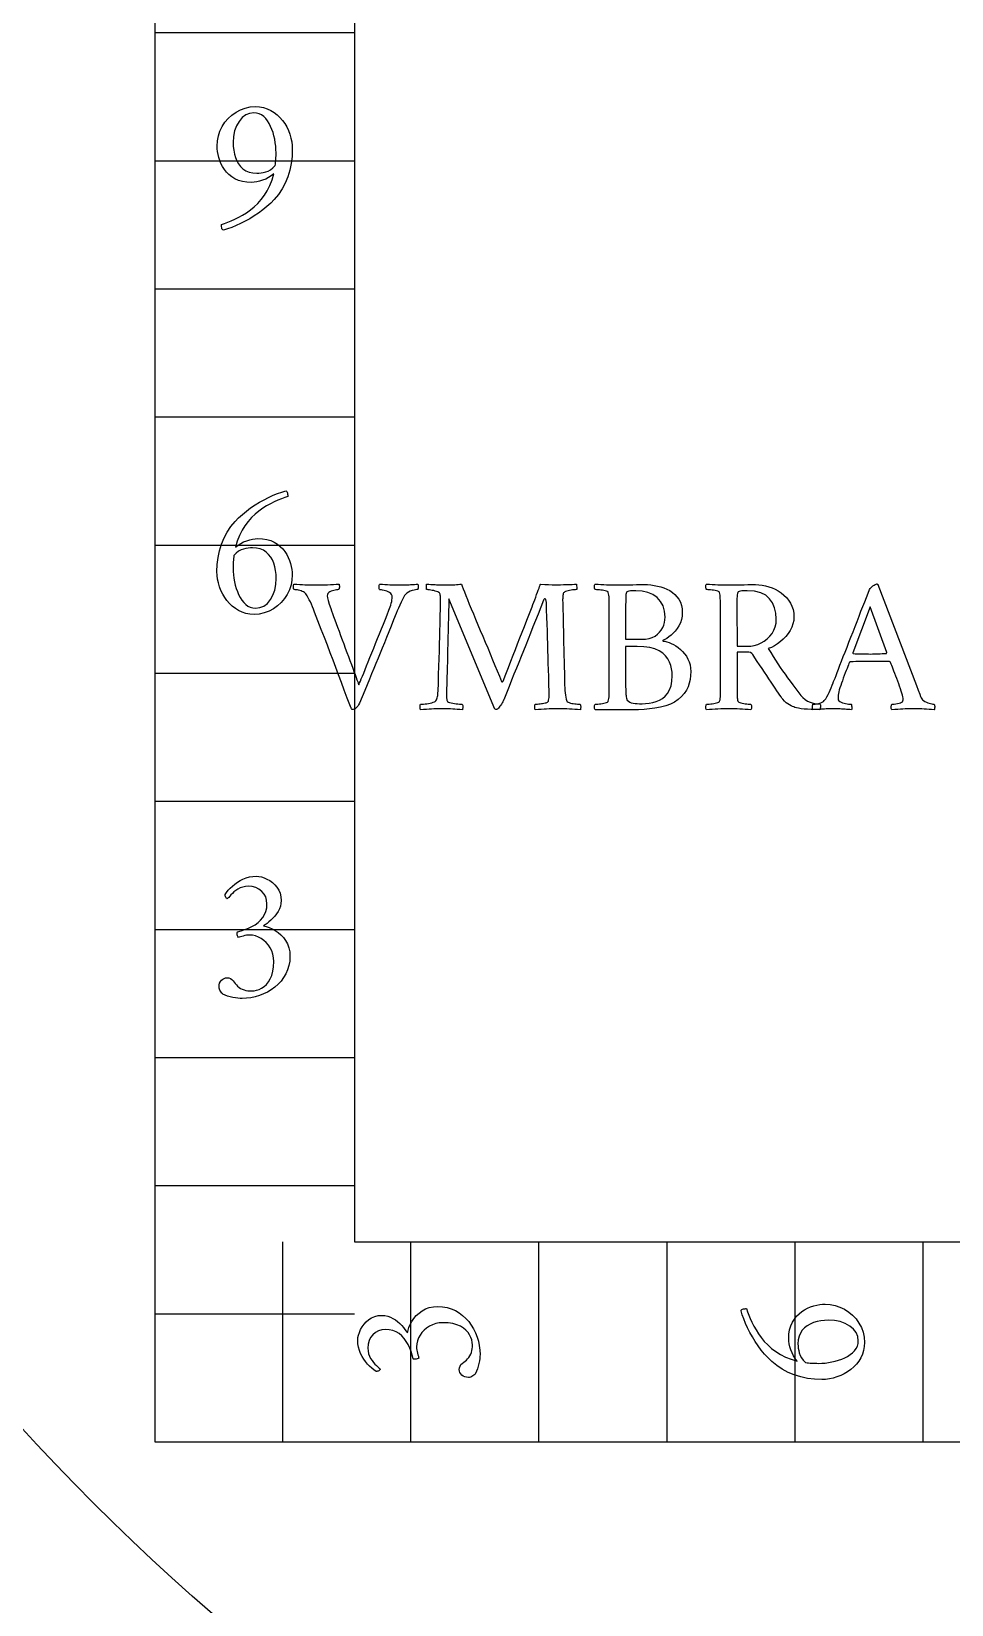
# Model space of a CAD drawing. Header units: millimetres. Extents: x -50 to 50, y -50 to 64.
# Drawn here: x -24.79 to -11.05, y -25.38 to -1.9 of the extents above; entities that cross this region are included whole.
import ezdxf

# ---------------------------------------------------------------- set-up
doc = ezdxf.new("R2010")
doc.units = ezdxf.units.MM
for name, color, linetype in [('CUT_OUTER', 1, 'Continuous'), ('ENGRAVE', 7, 'Continuous'), ('TEXT', 5, 'Continuous')]:
    doc.layers.add(name, color=color, linetype=linetype)

msp = doc.modelspace()

# ---------------------------------------------------------------- linework, layer by layer
at = {"layer": 'CUT_OUTER'}
msp.add_arc((0, -0.0002), 49.9998, 177.11535, 4.43206, dxfattribs=at)
at = {"layer": 'ENGRAVE'}
for points in [[(-22.95, 0), (-22.95, -22.95), (22.95, -22.95), (22.95, 0)], [(-19.9665, 0), (-19.9665, -19.9665), (19.9665, -19.9665), (19.9665, 0)], [(-22.95, -1.9125), (-19.9665, -1.9125)], [(-22.95, -3.825), (-19.9665, -3.825)], [(-22.95, -5.7375), (-19.9665, -5.7375)], [(-22.95, -7.65), (-19.9665, -7.65)], [(-22.95, -9.5625), (-19.9665, -9.5625)], [(-22.95, -11.475), (-19.9665, -11.475)], [(-22.95, -13.3875), (-19.9665, -13.3875)], [(-22.95, -15.3), (-19.9665, -15.3)], [(-22.95, -17.2125), (-19.9665, -17.2125)], [(-22.95, -19.125), (-19.9665, -19.125)], [(-21.0375, -22.95), (-21.0375, -19.9665)], [(-19.125, -22.95), (-19.125, -19.9665)], [(-17.2125, -22.95), (-17.2125, -19.9665)], [(-15.3, -22.95), (-15.3, -19.9665)], [(-13.3875, -22.95), (-13.3875, -19.9665)], [(-11.475, -22.95), (-11.475, -19.9665)], [(-22.95, -21.0375), (-19.9665, -21.0375)]]:
    msp.add_lwpolyline(points, dxfattribs=at)
for radius in [49, 49, 47.6875, 45.25, 45.25, 43.325, 39.75, 39.75, 37.65, 33.75, 33.75]:
    msp.add_circle((0, 0), radius, dxfattribs=at)
at = {"layer": 'TEXT'}
for points in [[(-21.9549, -4.7789), (-21.9086, -4.7631), (-21.8592, -4.7443), (-21.8068, -4.7226), (-21.7513, -4.6981), (-21.6942, -4.6699), (-21.6369, -4.6375), (-21.5794, -4.6006), (-21.5218, -4.5595), (-21.4654, -4.5134), (-21.4117, -4.4617), (-21.3607, -4.4044), (-21.3124, -4.3415), (-21.2685, -4.2723), (-21.2305, -4.1961), (-21.1985, -4.1128), (-21.1724, -4.0225), (-21.2099, -4.0511), (-21.25, -4.0762), (-21.2929, -4.098), (-21.3384, -4.1163), (-21.384, -4.1308), (-21.4269, -4.1412), (-21.467, -4.1474), (-21.5044, -4.1495), (-21.5751, -4.1461), (-21.6398, -4.1358), (-21.6985, -4.1187), (-21.7513, -4.0947), (-21.7986, -4.0653), (-21.8408, -4.0322), (-21.878, -3.9953), (-21.9101, -3.9546), (-21.9375, -3.9115), (-21.9606, -3.8673), (-21.9794, -3.822), (-21.9938, -3.7756), (-22.0046, -3.7299), (-22.0122, -3.6865), (-22.0168, -3.6454), (-22.0184, -3.6067), (-22.0136, -3.5289), (-21.9992, -3.4544), (-21.9753, -3.3831), (-21.9419, -3.3151), (-21.9003, -3.2518), (-21.852, -3.1949), (-21.7971, -3.1443), (-21.7354, -3.1), (-21.6687, -3.064), (-21.5983, -3.0383), (-21.5243, -3.0228), (-21.4467, -3.0177), (-21.3847, -3.0212), (-21.3258, -3.0318), (-21.2699, -3.0494), (-21.2172, -3.074), (-21.1678, -3.1044), (-21.1222, -3.1393), (-21.0805, -3.1788), (-21.0425, -3.2227), (-21.0086, -3.2702), (-20.979, -3.3205), (-20.9537, -3.3735), (-20.9328, -3.4291), (-20.9163, -3.4861), (-20.9046, -3.5428), (-20.8976, -3.5994), (-20.8952, -3.6558), (-20.8995, -3.7626), (-20.9122, -3.8666), (-20.9334, -3.9676), (-20.9631, -4.0658), (-21.0013, -4.1594), (-21.0479, -4.247), (-21.103, -4.3283), (-21.1666, -4.4036), (-21.2179, -4.4574), (-21.2735, -4.509), (-21.3334, -4.5584), (-21.3976, -4.6057), (-21.4643, -4.6502), (-21.5315, -4.6912), (-21.5993, -4.7289), (-21.6676, -4.7631), (-21.735, -4.7935), (-21.8, -4.8197), (-21.8627, -4.8418), (-21.9231, -4.8598), (-21.9323, -4.8576), (-21.9397, -4.8511), (-21.9453, -4.8403), (-21.9491, -4.8251), (-21.9516, -4.8092), (-21.9534, -4.7963), (-21.9545, -4.7861), (-21.9549, -4.7789)], [(-21.1493, -3.8983), (-21.1466, -3.875), (-21.1443, -3.8514), (-21.1423, -3.8274), (-21.1407, -3.803), (-21.1394, -3.7785), (-21.1385, -3.754), (-21.1379, -3.7294), (-21.1378, -3.7049), (-21.139, -3.6567), (-21.1428, -3.6074), (-21.1491, -3.5571), (-21.158, -3.5056), (-21.1693, -3.4546), (-21.1832, -3.4053), (-21.1997, -3.3579), (-21.2186, -3.3122), (-21.2403, -3.2695), (-21.2648, -3.231), (-21.2922, -3.1966), (-21.3225, -3.1664), (-21.3556, -3.1418), (-21.3911, -3.1242), (-21.4292, -3.1136), (-21.4698, -3.1101), (-21.5334, -3.118), (-21.5914, -3.1419), (-21.6438, -3.1816), (-21.6907, -3.2371), (-21.7292, -3.3046), (-21.7567, -3.3801), (-21.7732, -3.4634), (-21.7787, -3.5547), (-21.7766, -3.6131), (-21.7701, -3.6699), (-21.7592, -3.725), (-21.7441, -3.7785), (-21.7241, -3.8286), (-21.6986, -3.8734), (-21.6678, -3.913), (-21.6315, -3.9474), (-21.5894, -3.9752), (-21.5413, -3.995), (-21.4869, -4.0069), (-21.4265, -4.0109), (-21.3954, -4.0097), (-21.3626, -4.0062), (-21.3282, -4.0004), (-21.2922, -3.9922), (-21.2557, -3.9793), (-21.2197, -3.9593), (-21.1842, -3.9323), (-21.1493, -3.8983)], [(-21.4121, -9.4655), (-21.3414, -9.4689), (-21.2767, -9.4792), (-21.218, -9.4963), (-21.1652, -9.5203), (-21.1179, -9.5497), (-21.0757, -9.5828), (-21.0385, -9.6197), (-21.0064, -9.6604), (-20.9789, -9.7035), (-20.9555, -9.7477), (-20.9363, -9.793), (-20.9212, -9.8394), (-20.9099, -9.8851), (-20.9017, -9.9285), (-20.8969, -9.9696), (-20.8952, -10.0083), (-20.9, -10.0849), (-20.9144, -10.1588), (-20.9383, -10.23), (-20.9717, -10.2984), (-21.0133, -10.3623), (-21.0613, -10.4197), (-21.1157, -10.4706), (-21.1767, -10.515), (-21.2431, -10.551), (-21.3135, -10.5767), (-21.3881, -10.5921), (-21.4669, -10.5973), (-21.5289, -10.5938), (-21.5878, -10.5832), (-21.6437, -10.5656), (-21.6964, -10.541), (-21.7458, -10.5106), (-21.7914, -10.4756), (-21.8331, -10.4362), (-21.8711, -10.3923), (-21.9051, -10.3447), (-21.935, -10.2945), (-21.9607, -10.2415), (-21.9823, -10.1858), (-21.9993, -10.1289), (-22.0115, -10.0722), (-22.0188, -10.0156), (-22.0213, -9.9592), (-22.0169, -9.8524), (-22.0039, -9.7484), (-21.9823, -9.6474), (-21.952, -9.5492), (-21.9134, -9.4555), (-21.8668, -9.368), (-21.8123, -9.2866), (-21.7499, -9.2114), (-21.6974, -9.1576), (-21.6412, -9.106), (-21.5812, -9.0566), (-21.5174, -9.0093), (-21.4514, -8.9647), (-21.3846, -8.9234), (-21.3171, -8.8853), (-21.2489, -8.8505), (-21.1815, -8.8196), (-21.1165, -8.7935), (-21.0538, -8.772), (-20.9934, -8.7552), (-20.9842, -8.7573), (-20.9768, -8.7635), (-20.9712, -8.7739), (-20.9674, -8.7884), (-20.9649, -8.8038), (-20.9631, -8.8169), (-20.962, -8.8277), (-20.9616, -8.836), (-21.0079, -8.8519), (-21.0573, -8.8707), (-21.1097, -8.8923), (-21.1652, -8.9169), (-21.2223, -8.945), (-21.2796, -8.9775), (-21.3371, -9.0143), (-21.3947, -9.0555), (-21.451, -9.1016), (-21.5044, -9.1533), (-21.555, -9.2106), (-21.6026, -9.2735), (-21.6461, -9.3427), (-21.6842, -9.4189), (-21.7168, -9.5022), (-21.7441, -9.5925), (-21.7055, -9.5639), (-21.6647, -9.5387), (-21.6217, -9.517), (-21.5766, -9.4987), (-21.5317, -9.4841), (-21.4893, -9.4738), (-21.4494, -9.4675), (-21.4121, -9.4655)], [(-21.7672, -9.7167), (-21.7699, -9.7399), (-21.7722, -9.7636), (-21.7742, -9.7876), (-21.7758, -9.8119), (-21.7771, -9.8365), (-21.778, -9.861), (-21.7786, -9.8856), (-21.7787, -9.9101), (-21.7775, -9.9583), (-21.7737, -10.0076), (-21.7674, -10.0579), (-21.7585, -10.1093), (-21.7471, -10.1604), (-21.7329, -10.2097), (-21.716, -10.2571), (-21.6964, -10.3028), (-21.6742, -10.3455), (-21.6492, -10.384), (-21.6215, -10.4184), (-21.5911, -10.4486), (-21.558, -10.4732), (-21.5225, -10.4908), (-21.4844, -10.5014), (-21.4438, -10.5049), (-21.379, -10.4969), (-21.3204, -10.4731), (-21.2679, -10.4334), (-21.2215, -10.3778), (-21.1836, -10.3104), (-21.1565, -10.2349), (-21.1403, -10.1516), (-21.1349, -10.0602), (-21.1371, -10.0007), (-21.1439, -9.9433), (-21.1552, -9.8881), (-21.171, -9.835), (-21.1916, -9.7856), (-21.2175, -9.7412), (-21.2487, -9.7019), (-21.285, -9.6676), (-21.3271, -9.6398), (-21.3752, -9.6199), (-21.4296, -9.608), (-21.49, -9.6041), (-21.5211, -9.6052), (-21.5539, -9.6087), (-21.5883, -9.6146), (-21.6243, -9.6228), (-21.6608, -9.6357), (-21.6968, -9.6557), (-21.7323, -9.6826), (-21.7672, -9.7167)], [(-20.5468, -10.1584), (-20.5009, -10.1581), (-20.4558, -10.1573), (-20.4114, -10.156), (-20.3678, -10.1541), (-20.3246, -10.152), (-20.2819, -10.1501), (-20.2395, -10.1484), (-20.1974, -10.1469), (-20.195, -10.154), (-20.1934, -10.1638), (-20.1928, -10.1764), (-20.1931, -10.1916), (-20.1942, -10.2063), (-20.1963, -10.2172), (-20.1993, -10.2244), (-20.2032, -10.2277), (-20.2109, -10.2282), (-20.2223, -10.2295), (-20.2376, -10.2318), (-20.2566, -10.2349), (-20.2773, -10.2393), (-20.2974, -10.245), (-20.317, -10.2522), (-20.336, -10.2609), (-20.3524, -10.2716), (-20.3641, -10.2851), (-20.3712, -10.3012), (-20.3735, -10.3201), (-20.3703, -10.3493), (-20.3605, -10.3908), (-20.3443, -10.4446), (-20.3216, -10.5107), (-20.309, -10.545), (-20.2945, -10.5846), (-20.278, -10.6295), (-20.2595, -10.6796), (-20.2395, -10.7336), (-20.2187, -10.7904), (-20.197, -10.8498), (-20.1743, -10.912), (-20.1511, -10.9755), (-20.1278, -11.039), (-20.1042, -11.1025), (-20.0805, -11.1661), (-20.0572, -11.2283), (-20.035, -11.2881), (-20.0139, -11.3453), (-19.9939, -11.3999), (-19.9753, -11.4509), (-19.9585, -11.497), (-19.9435, -11.5382), (-19.9303, -11.5746), (-19.9194, -11.6047), (-19.9112, -11.6269), (-19.9057, -11.6415), (-19.9029, -11.6482), (-19.8984, -11.6384), (-19.8906, -11.6204), (-19.8796, -11.5944), (-19.8654, -11.5602), (-19.8485, -11.5193), (-19.8296, -11.4732), (-19.8088, -11.4219), (-19.786, -11.3653), (-19.7615, -11.3046), (-19.7358, -11.2408), (-19.7088, -11.1739), (-19.6806, -11.104), (-19.6516, -11.0323), (-19.6225, -10.96), (-19.5932, -10.8872), (-19.5637, -10.8138), (-19.5345, -10.7413), (-19.5063, -10.6709), (-19.4789, -10.6027), (-19.4525, -10.5366), (-19.4427, -10.5117), (-19.4337, -10.4861), (-19.4254, -10.4598), (-19.4178, -10.4327), (-19.4115, -10.4064), (-19.407, -10.3822), (-19.4043, -10.3602), (-19.4034, -10.3403), (-19.4058, -10.3187), (-19.4132, -10.2999), (-19.4253, -10.284), (-19.4424, -10.271), (-19.4622, -10.2604), (-19.4828, -10.2515), (-19.5041, -10.2445), (-19.5261, -10.2393), (-19.5468, -10.2355), (-19.564, -10.2328), (-19.5778, -10.2311), (-19.5882, -10.2306), (-19.5932, -10.226), (-19.5969, -10.218), (-19.599, -10.2065), (-19.5997, -10.1916), (-19.599, -10.1764), (-19.5969, -10.1638), (-19.5932, -10.154), (-19.5882, -10.1469), (-19.5498, -10.1484), (-19.5124, -10.1501), (-19.4761, -10.152), (-19.4409, -10.1541), (-19.4058, -10.156), (-19.3695, -10.1573), (-19.3321, -10.1581), (-19.2937, -10.1584), (-19.2622, -10.1583), (-19.2341, -10.158), (-19.2095, -10.1576), (-19.1883, -10.157), (-19.1689, -10.1562), (-19.1497, -10.1552), (-19.1307, -10.154), (-19.1118, -10.1526), (-19.0919, -10.1512), (-19.0699, -10.1497), (-19.0458, -10.1483), (-19.0194, -10.1469), (-19.0171, -10.1541), (-19.0158, -10.1642), (-19.0156, -10.1772), (-19.0165, -10.1931), (-19.0181, -10.2082), (-19.0201, -10.219), (-19.0225, -10.2255), (-19.0252, -10.2277), (-19.0366, -10.2286), (-19.0537, -10.2313), (-19.0763, -10.2358), (-19.1046, -10.2421), (-19.1341, -10.2512), (-19.1605, -10.2638), (-19.1839, -10.28), (-19.2042, -10.2999), (-19.2182, -10.318), (-19.2341, -10.3436), (-19.2521, -10.3765), (-19.272, -10.4168), (-19.2923, -10.4604), (-19.3114, -10.5031), (-19.3292, -10.5449), (-19.3457, -10.5857), (-19.3838, -10.6805), (-19.4204, -10.7712), (-19.4553, -10.858), (-19.4886, -10.9409), (-19.5209, -11.021), (-19.5528, -11.0997), (-19.5844, -11.1769), (-19.6156, -11.2527), (-19.6469, -11.3285), (-19.6788, -11.4057), (-19.7112, -11.4844), (-19.7441, -11.5645), (-19.7784, -11.6475), (-19.8148, -11.7349), (-19.8535, -11.8265), (-19.8942, -11.9225), (-19.9061, -11.9478), (-19.9184, -11.9687), (-19.9313, -11.9853), (-19.9448, -11.9976), (-19.9586, -12.0064), (-19.9726, -12.0128), (-19.9867, -12.0165), (-20.0011, -12.0178), (-20.0052, -12.0166), (-20.009, -12.0131), (-20.0124, -12.0072), (-20.0155, -11.999), (-20.0184, -11.9903), (-20.0213, -11.9828), (-20.0242, -11.9766), (-20.0271, -11.9716), (-20.0739, -11.8481), (-20.1191, -11.7287), (-20.1627, -11.6135), (-20.2046, -11.5024), (-20.2459, -11.393), (-20.2876, -11.2826), (-20.3297, -11.1714), (-20.3721, -11.0592), (-20.416, -10.9437), (-20.4627, -10.8225), (-20.512, -10.6954), (-20.5641, -10.5626), (-20.5799, -10.5218), (-20.5955, -10.4832), (-20.6109, -10.4468), (-20.6262, -10.4125), (-20.6418, -10.38), (-20.6583, -10.349), (-20.6757, -10.3194), (-20.694, -10.2912), (-20.7027, -10.2802), (-20.7142, -10.2703), (-20.7287, -10.2614), (-20.746, -10.2537), (-20.7647, -10.247), (-20.7832, -10.2414), (-20.8015, -10.2369), (-20.8196, -10.2335), (-20.8365, -10.231), (-20.851, -10.2291), (-20.8632, -10.2281), (-20.873, -10.2277), (-20.8743, -10.2253), (-20.8752, -10.218), (-20.8757, -10.2058), (-20.8759, -10.1887), (-20.8757, -10.1715), (-20.8752, -10.1588), (-20.8743, -10.1506), (-20.873, -10.1469), (-20.826, -10.1484), (-20.7832, -10.1501), (-20.7445, -10.152), (-20.7099, -10.1541), (-20.6753, -10.156), (-20.6366, -10.1573), (-20.5938, -10.1581), (-20.5468, -10.1584)], [(-18.5979, -10.1584), (-18.5629, -10.1581), (-18.53, -10.1573), (-18.4993, -10.156), (-18.4708, -10.1541), (-18.4439, -10.152), (-18.4181, -10.1501), (-18.3934, -10.1484), (-18.3698, -10.1469), (-18.3592, -10.1781), (-18.3449, -10.2169), (-18.3267, -10.2633), (-18.3048, -10.3172), (-18.2799, -10.3776), (-18.2528, -10.4432), (-18.2236, -10.514), (-18.1922, -10.5901), (-18.1591, -10.6699), (-18.1247, -10.7521), (-18.0891, -10.8366), (-18.0522, -10.9235), (-18.0148, -11.0115), (-17.9778, -11.0993), (-17.9412, -11.1869), (-17.9049, -11.2743), (-17.8696, -11.3601), (-17.8356, -11.4429), (-17.8031, -11.5225), (-17.7721, -11.5992), (-17.7703, -11.6017), (-17.7678, -11.6035), (-17.7645, -11.6046), (-17.7606, -11.6049), (-17.7566, -11.6042), (-17.7533, -11.602), (-17.7508, -11.5984), (-17.749, -11.5934), (-17.7082, -11.4892), (-17.6696, -11.3902), (-17.6332, -11.2964), (-17.5989, -11.2079), (-17.5656, -11.122), (-17.5321, -11.0361), (-17.4985, -10.9502), (-17.4646, -10.8643), (-17.4299, -10.7762), (-17.3935, -10.6835), (-17.3555, -10.5864), (-17.3159, -10.4847), (-17.3027, -10.4507), (-17.2892, -10.4154), (-17.2753, -10.3786), (-17.2611, -10.3403), (-17.2472, -10.3026), (-17.2344, -10.2674), (-17.2226, -10.2347), (-17.212, -10.2046), (-17.2031, -10.1793), (-17.1968, -10.1613), (-17.193, -10.1505), (-17.1918, -10.1469), (-17.127, -10.1507), (-17.0683, -10.1534), (-17.0158, -10.155), (-16.9695, -10.1555), (-16.9307, -10.1553), (-16.8897, -10.1548), (-16.8463, -10.1539), (-16.8005, -10.1526), (-16.7562, -10.1512), (-16.7172, -10.1497), (-16.6833, -10.1483), (-16.6547, -10.1469), (-16.6533, -10.1517), (-16.6519, -10.1606), (-16.6504, -10.1734), (-16.649, -10.1902), (-16.6477, -10.2066), (-16.6468, -10.2183), (-16.6463, -10.2254), (-16.6461, -10.2277), (-16.6577, -10.2281), (-16.6724, -10.2291), (-16.6902, -10.231), (-16.711, -10.2335), (-16.7331, -10.2367), (-16.7547, -10.2407), (-16.7757, -10.2454), (-16.7962, -10.2508), (-16.8144, -10.2568), (-16.8287, -10.2631), (-16.839, -10.2698), (-16.8453, -10.2768), (-16.8493, -10.2876), (-16.8525, -10.2999), (-16.855, -10.3136), (-16.8568, -10.3288), (-16.8581, -10.3443), (-16.859, -10.3591), (-16.8596, -10.3732), (-16.8597, -10.3865), (-16.8583, -10.4273), (-16.8568, -10.4775), (-16.8554, -10.537), (-16.854, -10.6059), (-16.8524, -10.6818), (-16.8507, -10.7622), (-16.8488, -10.8471), (-16.8467, -10.9365), (-16.8446, -11.0279), (-16.8424, -11.1188), (-16.8402, -11.2091), (-16.8381, -11.2989), (-16.836, -11.3859), (-16.8341, -11.4678), (-16.8324, -11.5447), (-16.8309, -11.6165), (-16.8292, -11.6564), (-16.8273, -11.6952), (-16.8249, -11.7329), (-16.8222, -11.7695), (-16.8184, -11.8041), (-16.8128, -11.8359), (-16.8054, -11.8648), (-16.7962, -11.8908), (-16.7897, -11.9002), (-16.7789, -11.9084), (-16.7637, -11.9154), (-16.7442, -11.9211), (-16.7225, -11.9258), (-16.7006, -11.9297), (-16.6785, -11.933), (-16.6562, -11.9355), (-16.6359, -11.9374), (-16.6197, -11.9388), (-16.6077, -11.9396), (-16.5999, -11.9398), (-16.5949, -11.9504), (-16.5916, -11.9619), (-16.5899, -11.9742), (-16.5898, -11.9875), (-16.5906, -11.9998), (-16.5916, -12.0095), (-16.5928, -12.0165), (-16.5941, -12.0207), (-16.6357, -12.0179), (-16.6768, -12.0153), (-16.7173, -12.0128), (-16.7572, -12.0106), (-16.7978, -12.0087), (-16.8399, -12.0073), (-16.8836, -12.0065), (-16.929, -12.0063), (-16.9765, -12.0065), (-17.0207, -12.0073), (-17.0617, -12.0087), (-17.0994, -12.0106), (-17.1371, -12.0128), (-17.1781, -12.0153), (-17.2223, -12.0179), (-17.2697, -12.0207), (-17.2712, -12.0164), (-17.2726, -12.0091), (-17.2741, -11.999), (-17.2755, -11.986), (-17.2762, -11.9723), (-17.2755, -11.9601), (-17.2733, -11.9492), (-17.2697, -11.9398), (-17.2598, -11.9396), (-17.2474, -11.9388), (-17.2324, -11.9374), (-17.2149, -11.9355), (-17.1961, -11.9332), (-17.1773, -11.9305), (-17.1586, -11.9274), (-17.1398, -11.924), (-17.1223, -11.9203), (-17.1073, -11.9164), (-17.0949, -11.9123), (-17.0849, -11.9081), (-17.0783, -11.9018), (-17.0727, -11.8915), (-17.0682, -11.8772), (-17.0647, -11.859), (-17.0622, -11.8395), (-17.0604, -11.8215), (-17.0593, -11.8049), (-17.059, -11.7897), (-17.0591, -11.7727), (-17.0597, -11.7533), (-17.0606, -11.7315), (-17.0618, -11.7074), (-17.0631, -11.6833), (-17.064, -11.6616), (-17.0646, -11.6422), (-17.0647, -11.6251), (-17.0676, -11.5236), (-17.0705, -11.4241), (-17.0734, -11.3266), (-17.0763, -11.231), (-17.0792, -11.1359), (-17.0821, -11.0397), (-17.0849, -10.9425), (-17.0878, -10.8441), (-17.0909, -10.7434), (-17.0943, -10.6388), (-17.0981, -10.5304), (-17.1023, -10.4183), (-17.1026, -10.413), (-17.1037, -10.406), (-17.1055, -10.3972), (-17.108, -10.3865), (-17.1115, -10.3764), (-17.116, -10.3692), (-17.1216, -10.3648), (-17.1283, -10.3634), (-17.1313, -10.3647), (-17.1347, -10.3685), (-17.1385, -10.3748), (-17.1427, -10.3836), (-17.1852, -10.4899), (-17.2261, -10.5922), (-17.2653, -10.6906), (-17.3029, -10.7849), (-17.3395, -10.8765), (-17.3755, -10.9665), (-17.4109, -11.0548), (-17.4458, -11.1415), (-17.4806, -11.2278), (-17.5155, -11.3148), (-17.5506, -11.4025), (-17.5859, -11.4909), (-17.6219, -11.5814), (-17.6591, -11.6753), (-17.6977, -11.7727), (-17.7375, -11.8734), (-17.7413, -11.8807), (-17.7468, -11.8908), (-17.7542, -11.9038), (-17.7634, -11.9196), (-17.7736, -11.9367), (-17.784, -11.9532), (-17.7946, -11.9692), (-17.8053, -11.9846), (-17.8159, -11.998), (-17.8259, -12.0081), (-17.8354, -12.0146), (-17.8443, -12.0178), (-17.8477, -12.0187), (-17.8522, -12.0185), (-17.8578, -12.0173), (-17.8645, -12.0149), (-17.8659, -12.0137), (-17.8674, -12.0128), (-17.8688, -12.0122), (-17.8703, -12.012), (-18.5574, -10.3663), (-18.5591, -10.4594), (-18.5611, -10.554), (-18.5634, -10.65), (-18.5661, -10.7474), (-18.5689, -10.8449), (-18.5715, -10.9409), (-18.574, -11.0354), (-18.5762, -11.1285), (-18.5784, -11.2187), (-18.5805, -11.3043), (-18.5827, -11.3854), (-18.5849, -11.462), (-18.5869, -11.5327), (-18.5888, -11.5963), (-18.5906, -11.6526), (-18.5921, -11.7016), (-18.5934, -11.742), (-18.5943, -11.772), (-18.5948, -11.7918), (-18.595, -11.8013), (-18.5948, -11.8116), (-18.5943, -11.8226), (-18.5934, -11.834), (-18.5921, -11.846), (-18.5905, -11.8578), (-18.5885, -11.8687), (-18.5861, -11.8788), (-18.5834, -11.8879), (-18.5765, -11.8974), (-18.5643, -11.9059), (-18.5469, -11.9133), (-18.5242, -11.9196), (-18.4989, -11.925), (-18.4734, -11.9294), (-18.4476, -11.9329), (-18.4217, -11.9355), (-18.3983, -11.9374), (-18.3799, -11.9388), (-18.3665, -11.9396), (-18.3582, -11.9398), (-18.3534, -11.9469), (-18.3503, -11.9565), (-18.349, -11.9685), (-18.3496, -11.9832), (-18.351, -11.9974), (-18.3524, -12.0084), (-18.3539, -12.0162), (-18.3553, -12.0207), (-18.3958, -12.0179), (-18.4333, -12.0153), (-18.4679, -12.0128), (-18.4997, -12.0106), (-18.532, -12.0087), (-18.5683, -12.0073), (-18.6085, -12.0065), (-18.6527, -12.0063), (-18.6998, -12.0065), (-18.743, -12.0073), (-18.7821, -12.0087), (-18.8173, -12.0106), (-18.8525, -12.0128), (-18.8916, -12.0153), (-18.9348, -12.0179), (-18.9819, -12.0207), (-18.9833, -12.0164), (-18.9848, -12.0091), (-18.9862, -11.999), (-18.9876, -11.986), (-18.9884, -11.9723), (-18.9876, -11.9601), (-18.9855, -11.9492), (-18.9819, -11.9398), (-18.9711, -11.9395), (-18.9562, -11.9384), (-18.9372, -11.9366), (-18.914, -11.9341), (-18.8888, -11.9308), (-18.8639, -11.9269), (-18.839, -11.9222), (-18.8144, -11.9168), (-18.7922, -11.9106), (-18.7747, -11.9038), (-18.7619, -11.8962), (-18.7538, -11.8879), (-18.7446, -11.8732), (-18.7372, -11.8579), (-18.7316, -11.8421), (-18.7278, -11.8258), (-18.7251, -11.8084), (-18.7227, -11.7894), (-18.7208, -11.7687), (-18.7191, -11.7464), (-18.7149, -11.6206), (-18.7108, -11.4974), (-18.7069, -11.3767), (-18.7033, -11.2585), (-18.6998, -11.1445), (-18.6968, -11.0365), (-18.694, -10.9345), (-18.6917, -10.8384), (-18.6896, -10.7496), (-18.6877, -10.6695), (-18.686, -10.598), (-18.6845, -10.5352), (-18.6832, -10.4828), (-18.6823, -10.4424), (-18.6818, -10.4142), (-18.6816, -10.3981), (-18.6817, -10.3824), (-18.682, -10.367), (-18.6824, -10.352), (-18.683, -10.3374), (-18.6842, -10.3233), (-18.6863, -10.31), (-18.6893, -10.2974), (-18.6931, -10.2854), (-18.6983, -10.2771), (-18.7079, -10.2692), (-18.7221, -10.2619), (-18.7408, -10.2551), (-18.7619, -10.249), (-18.7834, -10.2436), (-18.8052, -10.2389), (-18.8274, -10.2349), (-18.8481, -10.2318), (-18.8653, -10.2295), (-18.8791, -10.2282), (-18.8895, -10.2277), (-18.8907, -10.2253), (-18.8916, -10.218), (-18.8922, -10.2058), (-18.8924, -10.1887), (-18.8922, -10.1715), (-18.8916, -10.1588), (-18.8907, -10.1506), (-18.8895, -10.1469), (-18.8579, -10.1483), (-18.8296, -10.1497), (-18.8045, -10.1512), (-18.7827, -10.1526), (-18.7624, -10.154), (-18.7422, -10.1552), (-18.722, -10.1562), (-18.7018, -10.157), (-18.6802, -10.1576), (-18.6556, -10.158), (-18.6282, -10.1583), (-18.5979, -10.1584)], [(-15.6413, -10.1526), (-15.5933, -10.154), (-15.5446, -10.158), (-15.4951, -10.1648), (-15.445, -10.1743), (-15.3955, -10.1867), (-15.3483, -10.2024), (-15.3031, -10.2214), (-15.2602, -10.2436), (-15.2203, -10.2695), (-15.1844, -10.2995), (-15.1525, -10.3337), (-15.1245, -10.3721), (-15.1018, -10.415), (-15.0855, -10.463), (-15.0758, -10.5161), (-15.0725, -10.5742), (-15.0757, -10.6263), (-15.0852, -10.676), (-15.1009, -10.723), (-15.1231, -10.7676), (-15.1494, -10.8089), (-15.1779, -10.8463), (-15.2086, -10.8797), (-15.2414, -10.9091), (-15.2742, -10.9344), (-15.3046, -10.9553), (-15.3326, -10.9719), (-15.3584, -10.9842), (-15.3616, -10.9871), (-15.3627, -10.9899), (-15.3616, -10.9928), (-15.3584, -10.9957), (-15.3313, -10.999), (-15.3021, -11.0058), (-15.2707, -11.0163), (-15.2371, -11.0304), (-15.2025, -11.048), (-15.1682, -11.069), (-15.134, -11.0934), (-15.1, -11.1213), (-15.0676, -11.1524), (-15.0382, -11.1866), (-15.012, -11.2239), (-14.9888, -11.2642), (-14.9698, -11.3074), (-14.9563, -11.353), (-14.9482, -11.4012), (-14.9455, -11.4519), (-14.9481, -11.5115), (-14.956, -11.5688), (-14.969, -11.6241), (-14.9873, -11.6771), (-15.0122, -11.728), (-15.0447, -11.7767), (-15.0851, -11.8233), (-15.1332, -11.8677), (-15.1877, -11.9064), (-15.2501, -11.9388), (-15.3205, -11.9648), (-15.3988, -11.9846), (-15.4809, -11.9993), (-15.5626, -12.0102), (-15.644, -12.0174), (-15.725, -12.0207), (-16.3747, -12.0207), (-16.3796, -12.0138), (-16.383, -12.0048), (-16.3847, -11.9936), (-16.3848, -11.9803), (-16.3836, -11.9669), (-16.3815, -11.9557), (-16.3786, -11.9467), (-16.3747, -11.9398), (-16.3642, -11.9396), (-16.3501, -11.9388), (-16.3325, -11.9374), (-16.3112, -11.9355), (-16.2883, -11.9329), (-16.266, -11.9294), (-16.2443, -11.925), (-16.2231, -11.9196), (-16.2046, -11.9137), (-16.191, -11.9074), (-16.1822, -11.9007), (-16.1783, -11.8937), (-16.1732, -11.8751), (-16.1693, -11.854), (-16.1667, -11.8303), (-16.1654, -11.8041), (-16.1647, -11.7762), (-16.1643, -11.7471), (-16.164, -11.717), (-16.1639, -11.6858), (-16.1639, -10.4818), (-16.164, -10.4505), (-16.1643, -10.4201), (-16.1647, -10.3906), (-16.1654, -10.362), (-16.1667, -10.3352), (-16.1693, -10.3111), (-16.1732, -10.2897), (-16.1783, -10.271), (-16.1822, -10.2629), (-16.191, -10.2559), (-16.2046, -10.2499), (-16.2231, -10.245), (-16.2443, -10.241), (-16.266, -10.2374), (-16.2883, -10.2345), (-16.3112, -10.232), (-16.3325, -10.2301), (-16.3501, -10.2288), (-16.3642, -10.228), (-16.3747, -10.2277), (-16.3786, -10.2208), (-16.3815, -10.2118), (-16.3836, -10.2006), (-16.3848, -10.1873), (-16.3847, -10.1739), (-16.383, -10.1627), (-16.3796, -10.1537), (-16.3747, -10.1469), (-16.3315, -10.1484), (-16.2888, -10.1501), (-16.2464, -10.152), (-16.2043, -10.1541), (-16.1626, -10.156), (-16.1213, -10.1573), (-16.0804, -10.1581), (-16.0398, -10.1584), (-15.9972, -10.1582), (-15.9531, -10.1577), (-15.9077, -10.1568), (-15.8607, -10.1555), (-15.8113, -10.1543), (-15.7582, -10.1534), (-15.7016, -10.1528), (-15.6413, -10.1526)], [(-15.9185, -10.9697), (-15.6846, -10.9697), (-15.6242, -10.9667), (-15.5699, -10.9575), (-15.5217, -10.9421), (-15.4796, -10.9206), (-15.4433, -10.8944), (-15.4121, -10.8647), (-15.3862, -10.8316), (-15.3656, -10.7951), (-15.3498, -10.7565), (-15.3385, -10.7175), (-15.3317, -10.6778), (-15.3295, -10.6377), (-15.337, -10.5492), (-15.3594, -10.4713), (-15.3969, -10.4041), (-15.4493, -10.3475), (-15.514, -10.3027), (-15.5883, -10.2707), (-15.6721, -10.2514), (-15.7655, -10.245), (-15.7802, -10.2452), (-15.7983, -10.2457), (-15.8199, -10.2467), (-15.8449, -10.2479), (-15.8688, -10.2504), (-15.8871, -10.2551), (-15.8998, -10.262), (-15.9069, -10.271), (-15.9108, -10.2842), (-15.9138, -10.3006), (-15.9159, -10.3203), (-15.917, -10.3432), (-15.9177, -10.3681), (-15.9181, -10.3937), (-15.9184, -10.4201), (-15.9185, -10.4471), (-15.9185, -10.4527), (-15.9185, -10.458), (-15.9185, -10.4628), (-15.9185, -10.4673), (-15.9185, -10.4717), (-15.9185, -10.476), (-15.9185, -10.4803), (-15.9185, -10.4847)], [(-13.9783, -10.1526), (-13.9303, -10.1546), (-13.8815, -10.1606), (-13.8321, -10.1705), (-13.7819, -10.1844), (-13.7324, -10.2021), (-13.6848, -10.2234), (-13.6393, -10.2483), (-13.5957, -10.2768), (-13.5552, -10.309), (-13.5188, -10.345), (-13.4866, -10.3848), (-13.4585, -10.4284), (-13.4358, -10.4757), (-13.4196, -10.5269), (-13.4098, -10.5818), (-13.4066, -10.6406), (-13.4101, -10.6907), (-13.4207, -10.7402), (-13.4382, -10.7889), (-13.4629, -10.8369), (-13.493, -10.8831), (-13.5271, -10.9264), (-13.5652, -10.9668), (-13.6072, -11.0044), (-13.6517, -11.0379), (-13.6971, -11.0665), (-13.7434, -11.0899), (-13.7906, -11.1083), (-13.7534, -11.1691), (-13.717, -11.2274), (-13.6812, -11.2832), (-13.6462, -11.3364), (-13.6112, -11.3883), (-13.5755, -11.44), (-13.539, -11.4915), (-13.5019, -11.5429), (-13.4632, -11.5955), (-13.4225, -11.6508), (-13.3795, -11.7088), (-13.3344, -11.7695), (-13.3034, -11.8074), (-13.2712, -11.8402), (-13.2378, -11.868), (-13.203, -11.8908), (-13.1649, -11.909), (-13.1211, -11.9232), (-13.0717, -11.9335), (-13.0168, -11.9398), (-13.0121, -11.9469), (-13.0096, -11.9565), (-13.0092, -11.9685), (-13.011, -11.9832), (-13.0137, -11.9974), (-13.0161, -12.0084), (-13.0181, -12.0162), (-13.0197, -12.0207), (-13.0874, -12.0201), (-13.1492, -12.0182), (-13.2051, -12.015), (-13.255, -12.0106), (-13.2988, -12.0053), (-13.3362, -11.9994), (-13.3673, -11.993), (-13.3921, -11.986), (-13.408, -11.9795), (-13.4268, -11.9712), (-13.4484, -11.9614), (-13.473, -11.95), (-13.4988, -11.9352), (-13.5242, -11.9157), (-13.5493, -11.8912), (-13.574, -11.8619), (-13.5845, -11.8476), (-13.5986, -11.828), (-13.6163, -11.8029), (-13.6376, -11.7724), (-13.6617, -11.7374), (-13.6881, -11.6988), (-13.7166, -11.6565), (-13.7473, -11.6107), (-13.7796, -11.5622), (-13.813, -11.5122), (-13.8474, -11.4605), (-13.883, -11.4071), (-13.9187, -11.3533), (-13.9537, -11.3), (-13.988, -11.2472), (-14.0216, -11.1949), (-14.0356, -11.1798), (-14.0548, -11.169), (-14.0789, -11.1625), (-14.1082, -11.1603), (-14.2554, -11.1603), (-14.2554, -11.6858), (-14.2554, -11.6901), (-14.2554, -11.6944), (-14.2554, -11.6988), (-14.2554, -11.7031), (-14.2554, -11.7074), (-14.2554, -11.7118), (-14.2554, -11.7161), (-14.2554, -11.7204), (-14.2553, -11.7472), (-14.2551, -11.7727), (-14.2546, -11.797), (-14.254, -11.82), (-14.2528, -11.8414), (-14.2507, -11.8608), (-14.2478, -11.8782), (-14.2439, -11.8937), (-14.2388, -11.9007), (-14.2294, -11.9074), (-14.2157, -11.9137), (-14.1977, -11.9196), (-14.1771, -11.925), (-14.1558, -11.9294), (-14.1338, -11.9329), (-14.1111, -11.9355), (-14.0898, -11.9374), (-14.0721, -11.9388), (-14.058, -11.9396), (-14.0475, -11.9398), (-14.0437, -11.9467), (-14.0407, -11.9557), (-14.0386, -11.9669), (-14.0374, -11.9803), (-14.0375, -11.9936), (-14.0392, -12.0048), (-14.0426, -12.0138), (-14.0475, -12.0207), (-14.0904, -12.0179), (-14.1324, -12.0153), (-14.1734, -12.0128), (-14.2136, -12.0106), (-14.2535, -12.0087), (-14.294, -12.0073), (-14.3351, -12.0065), (-14.3767, -12.0063), (-14.4173, -12.0065), (-14.4583, -12.0073), (-14.4996, -12.0087), (-14.5413, -12.0106), (-14.5833, -12.0128), (-14.6257, -12.0153), (-14.6685, -12.0179), (-14.7116, -12.0207), (-14.7166, -12.0138), (-14.7199, -12.0048), (-14.7216, -11.9936), (-14.7217, -11.9803), (-14.7205, -11.9669), (-14.7185, -11.9557), (-14.7155, -11.9467), (-14.7116, -11.9398), (-14.7011, -11.9396), (-14.6871, -11.9388), (-14.6694, -11.9374), (-14.6481, -11.9355), (-14.6253, -11.9329), (-14.603, -11.9294), (-14.5812, -11.925), (-14.56, -11.9196), (-14.5415, -11.9137), (-14.5279, -11.9074), (-14.5192, -11.9007), (-14.5153, -11.8937), (-14.5101, -11.8751), (-14.5063, -11.854), (-14.5036, -11.8303), (-14.5023, -11.8041), (-14.5017, -11.7762), (-14.5012, -11.7471), (-14.5009, -11.717), (-14.5008, -11.6858), (-14.5037, -10.4818), (-14.5038, -10.4505), (-14.5041, -10.4201), (-14.5045, -10.3906), (-14.5052, -10.362), (-14.5065, -10.3352), (-14.5091, -10.3111), (-14.513, -10.2897), (-14.5182, -10.271), (-14.522, -10.2629), (-14.5308, -10.2559), (-14.5444, -10.2499), (-14.5629, -10.245), (-14.584, -10.241), (-14.6055, -10.2374), (-14.6273, -10.2345), (-14.6495, -10.232), (-14.6702, -10.2301), (-14.6874, -10.2288), (-14.7012, -10.228), (-14.7116, -10.2277), (-14.7155, -10.2208), (-14.7185, -10.2118), (-14.7205, -10.2006), (-14.7217, -10.1873), (-14.7216, -10.1739), (-14.7199, -10.1627), (-14.7166, -10.1537), (-14.7116, -10.1469), (-14.6686, -10.1484), (-14.6261, -10.1501), (-14.5841, -10.152), (-14.5427, -10.1541), (-14.5017, -10.156), (-14.4608, -10.1573), (-14.4201, -10.1581), (-14.3796, -10.1584), (-14.3369, -10.1582), (-14.2926, -10.1577), (-14.2467, -10.1568), (-14.1991, -10.1555), (-14.1491, -10.1543), (-14.0955, -10.1534), (-14.0386, -10.1528), (-13.9783, -10.1526)], [(-13.6693, -10.6666), (-13.6755, -10.5783), (-13.6942, -10.4984), (-13.7253, -10.4267), (-13.7689, -10.3634), (-13.8271, -10.3116), (-13.9021, -10.2746), (-13.9939, -10.2524), (-14.1024, -10.245), (-14.1171, -10.2452), (-14.1352, -10.2457), (-14.1568, -10.2467), (-14.1818, -10.2479), (-14.2057, -10.2504), (-14.224, -10.2551), (-14.2368, -10.262), (-14.2439, -10.271), (-14.249, -10.2863), (-14.2529, -10.306), (-14.2555, -10.3303), (-14.2569, -10.3591), (-14.2575, -10.3902), (-14.258, -10.4215), (-14.2582, -10.453), (-14.2583, -10.4847), (-14.2554, -11.0737), (-14.1053, -11.0737), (-14.0511, -11.0705), (-13.9981, -11.061), (-13.9464, -11.0452), (-13.896, -11.0231), (-13.8484, -10.9954), (-13.8054, -10.9625), (-13.7669, -10.9246), (-13.7328, -10.8817), (-13.705, -10.8341), (-13.6852, -10.7824), (-13.6733, -10.7266), (-13.6693, -10.6666)], [(-12.8205, -11.6194), (-12.8187, -11.6149), (-12.8136, -11.6017), (-12.805, -11.5796), (-12.793, -11.5486), (-12.7781, -11.5101), (-12.7609, -11.4653), (-12.7413, -11.4141), (-12.7194, -11.3566), (-12.6955, -11.2943), (-12.67, -11.2285), (-12.6428, -11.1593), (-12.614, -11.0867), (-12.5843, -11.0118), (-12.5545, -10.9358), (-12.5244, -10.8588), (-12.4942, -10.7806), (-12.4642, -10.7027), (-12.4347, -10.6265), (-12.4057, -10.5519), (-12.3773, -10.4789), (-12.3499, -10.4089), (-12.3242, -10.3432), (-12.3001, -10.2818), (-12.2777, -10.2248), (-12.2702, -10.2129), (-12.2593, -10.2003), (-12.2449, -10.1869), (-12.2271, -10.1728), (-12.2088, -10.1602), (-12.1928, -10.1512), (-12.1792, -10.1458), (-12.1679, -10.144), (-12.1653, -10.1441), (-12.1633, -10.1443), (-12.1617, -10.1448), (-12.1607, -10.1454), (-12.1597, -10.1462), (-12.1582, -10.1472), (-12.1561, -10.1484), (-12.1535, -10.1497), (-11.5789, -11.6569), (-11.5506, -11.7312), (-11.5291, -11.7868), (-11.5145, -11.8236), (-11.5068, -11.8417), (-11.4978, -11.857), (-11.4855, -11.8713), (-11.4697, -11.8844), (-11.4505, -11.8965), (-11.4295, -11.9073), (-11.4086, -11.9164), (-11.3877, -11.9239), (-11.3667, -11.9297), (-11.3477, -11.9342), (-11.3324, -11.9373), (-11.321, -11.9392), (-11.3133, -11.9398), (-11.3084, -11.9481), (-11.3054, -11.9583), (-11.3041, -11.9704), (-11.3047, -11.9846), (-11.3061, -11.9982), (-11.3075, -12.0088), (-11.309, -12.0163), (-11.3104, -12.0207), (-11.3512, -12.0179), (-11.3898, -12.0153), (-11.4263, -12.0128), (-11.4606, -12.0106), (-11.4954, -12.0087), (-11.5335, -12.0073), (-11.5748, -12.0065), (-11.6194, -12.0063), (-11.6664, -12.0065), (-11.7092, -12.0073), (-11.7479, -12.0087), (-11.7825, -12.0106), (-11.817, -12.0128), (-11.8558, -12.0153), (-11.8986, -12.0179), (-11.9456, -12.0207), (-11.9506, -12.0138), (-11.9539, -12.0048), (-11.9556, -11.9936), (-11.9557, -11.9803), (-11.9544, -11.9669), (-11.9518, -11.9557), (-11.9479, -11.9467), (-11.9427, -11.9398), (-11.9279, -11.9392), (-11.9095, -11.9373), (-11.8875, -11.9342), (-11.8619, -11.9297), (-11.8366, -11.9242), (-11.8157, -11.9178), (-11.7991, -11.9105), (-11.7868, -11.9023), (-11.7818, -11.8955), (-11.7782, -11.8864), (-11.776, -11.8752), (-11.7753, -11.8619), (-11.7764, -11.8466), (-11.78, -11.8269), (-11.7858, -11.8026), (-11.794, -11.7738), (-11.8041, -11.7418), (-11.8153, -11.7078), (-11.8279, -11.6718), (-11.8417, -11.6338), (-11.8561, -11.5951), (-11.8706, -11.5569), (-11.885, -11.5193), (-11.8994, -11.4822), (-11.9132, -11.447), (-11.9258, -11.4151), (-11.9371, -11.3864), (-11.9471, -11.361), (-11.9553, -11.3401), (-11.9611, -11.3252), (-11.9647, -11.3163), (-11.9658, -11.3133), (-11.9662, -11.313), (-11.9673, -11.3119), (-11.9691, -11.3101), (-11.9716, -11.3075), (-11.9745, -11.305), (-11.9774, -11.3032), (-11.9803, -11.3021), (-11.9832, -11.3018), (-12.0061, -11.3005), (-12.0315, -11.2996), (-12.0595, -11.2991), (-12.09, -11.2989), (-12.1212, -11.2989), (-12.1513, -11.2989), (-12.1804, -11.2989), (-12.2084, -11.2989), (-12.2156, -11.2989), (-12.2228, -11.2989), (-12.23, -11.2989), (-12.2372, -11.2989), (-12.2443, -11.2989), (-12.251, -11.2989), (-12.2573, -11.2989), (-12.2632, -11.2989), (-12.3049, -11.299), (-12.3433, -11.2992), (-12.3785, -11.2997), (-12.4105, -11.3003), (-12.443, -11.3013), (-12.4798, -11.3028), (-12.5209, -11.3049), (-12.5664, -11.3075), (-12.568, -11.3078), (-12.57, -11.3086), (-12.5723, -11.31), (-12.575, -11.3119), (-12.5776, -11.3138), (-12.5794, -11.3151), (-12.5805, -11.3159), (-12.5808, -11.3162), (-12.5822, -11.3198), (-12.5862, -11.3306), (-12.593, -11.3487), (-12.6025, -11.3739), (-12.6138, -11.4042), (-12.6263, -11.4371), (-12.6398, -11.4727), (-12.6544, -11.5111), (-12.6692, -11.5502), (-12.683, -11.588), (-12.6959, -11.6245), (-12.7079, -11.6598), (-12.7197, -11.6944), (-12.7292, -11.7262), (-12.7363, -11.7551), (-12.7411, -11.781), (-12.7442, -11.8043), (-12.7465, -11.8251), (-12.7478, -11.8433), (-12.7483, -11.859), (-12.7455, -11.8741), (-12.7371, -11.8875), (-12.7231, -11.8993), (-12.7035, -11.9095), (-12.681, -11.9181), (-12.6581, -11.9251), (-12.6348, -11.9304), (-12.6111, -11.9341), (-12.5896, -11.9366), (-12.5725, -11.9384), (-12.56, -11.9395), (-12.5519, -11.9398), (-12.5492, -11.9443), (-12.5469, -11.9518), (-12.5449, -11.9623), (-12.5433, -11.9759), (-12.5424, -11.9901), (-12.5426, -12.0023), (-12.5438, -12.0125), (-12.5462, -12.0207), (-12.5726, -12.0192), (-12.5971, -12.0178), (-12.6195, -12.0164), (-12.64, -12.0149), (-12.6595, -12.0135), (-12.679, -12.012), (-12.6985, -12.0106), (-12.718, -12.0091), (-12.739, -12.0079), (-12.7631, -12.007), (-12.7902, -12.0064), (-12.8205, -12.0063), (-12.851, -12.0064), (-12.8789, -12.007), (-12.9044, -12.0079), (-12.9273, -12.0091), (-12.9489, -12.0106), (-12.9706, -12.012), (-12.9923, -12.0135), (-13.0139, -12.0149), (-13.037, -12.0164), (-13.063, -12.0178), (-13.0919, -12.0192), (-13.1236, -12.0207), (-13.1262, -12.0163), (-13.128, -12.0088), (-13.129, -11.9982), (-13.1294, -11.9846), (-13.129, -11.9704), (-13.128, -11.9583), (-13.1262, -11.9481), (-13.1236, -11.9398), (-13.1084, -11.939), (-13.0886, -11.9366), (-13.0643, -11.9325), (-13.0356, -11.9269), (-13.0071, -11.9194), (-12.984, -11.9099), (-12.966, -11.8984), (-12.9533, -11.885), (-12.9324, -11.8567), (-12.9132, -11.8269), (-12.8956, -11.7954), (-12.8797, -11.7623), (-12.8646, -11.7279), (-12.8497, -11.6926), (-12.835, -11.6564), (-12.8205, -11.6194)], [(-12.269, -10.4847), (-12.526, -11.1718), (-12.5259, -11.1722), (-12.5256, -11.1733), (-12.5251, -11.1751), (-12.5245, -11.1776), (-12.5237, -11.1801), (-12.5227, -11.1819), (-12.5215, -11.183), (-12.5202, -11.1834), (-12.4914, -11.1847), (-12.4599, -11.1859), (-12.4257, -11.1869), (-12.3888, -11.1877), (-12.3525, -11.1883), (-12.3199, -11.1888), (-12.2911, -11.1891), (-12.2661, -11.1892), (-12.2337, -11.189), (-12.2029, -11.1884), (-12.1738, -11.1875), (-12.1463, -11.1863), (-12.1189, -11.1848), (-12.0903, -11.1834), (-12.0605, -11.1819), (-12.0294, -11.1805), (-12.0267, -11.18), (-12.0247, -11.1787), (-12.0231, -11.1764), (-12.0221, -11.1733), (-12.0215, -11.1701), (-12.0211, -11.1679), (-12.0208, -11.1665), (-12.0207, -11.1661)], [(-15.9185, -11.0766), (-15.9185, -11.6887), (-15.9184, -11.7001), (-15.9181, -11.7143), (-15.9177, -11.7312), (-15.917, -11.7507), (-15.9161, -11.7714), (-15.9145, -11.7915), (-15.9124, -11.8111), (-15.9098, -11.8301), (-15.9068, -11.8473), (-15.9033, -11.8612), (-15.8995, -11.8718), (-15.8954, -11.8792), (-15.878, -11.8949), (-15.8575, -11.9074), (-15.8339, -11.9166), (-15.8073, -11.9225), (-15.7778, -11.9263), (-15.7456, -11.929), (-15.7107, -11.9306), (-15.6731, -11.9312), (-15.6199, -11.9292), (-15.5673, -11.9232), (-15.5153, -11.9133), (-15.4637, -11.8994), (-15.4146, -11.8798), (-15.3696, -11.8529), (-15.3287, -11.8185), (-15.292, -11.7767), (-15.2616, -11.7263), (-15.24, -11.6659), (-15.227, -11.5956), (-15.2227, -11.5154), (-15.2252, -11.4625), (-15.2328, -11.4104), (-15.2454, -11.3592), (-15.2631, -11.309), (-15.2879, -11.2613), (-15.3219, -11.2177), (-15.3651, -11.1782), (-15.4176, -11.143), (-15.481, -11.1139), (-15.5572, -11.0932), (-15.6463, -11.0807), (-15.7481, -11.0766)], [(-21.4323, -14.5071), (-21.3953, -14.5098), (-21.3565, -14.5176), (-21.3159, -14.5307), (-21.2735, -14.549), (-21.2317, -14.5724), (-21.193, -14.6006), (-21.1573, -14.6337), (-21.1248, -14.6717), (-21.0976, -14.7143), (-21.0782, -14.7612), (-21.0666, -14.8125), (-21.0627, -14.868), (-21.0655, -14.9119), (-21.0739, -14.9539), (-21.0879, -14.9942), (-21.1074, -15.0326), (-21.1309, -15.0689), (-21.1565, -15.1026), (-21.1843, -15.1339), (-21.2143, -15.1625), (-21.2445, -15.1885), (-21.2731, -15.2116), (-21.3001, -15.2318), (-21.3254, -15.2492), (-21.2843, -15.2576), (-21.2417, -15.2715), (-21.1977, -15.2908), (-21.1522, -15.3156), (-21.1077, -15.3456), (-21.0667, -15.3809), (-21.029, -15.4214), (-20.9948, -15.4672), (-20.9664, -15.5181), (-20.9461, -15.5743), (-20.9339, -15.6358), (-20.9299, -15.7025), (-20.9338, -15.7729), (-20.9454, -15.84), (-20.9648, -15.9036), (-20.992, -15.9638), (-21.0255, -16.0201), (-21.0641, -16.072), (-21.1078, -16.1197), (-21.1565, -16.163), (-21.2093, -16.2017), (-21.2652, -16.2355), (-21.3241, -16.2645), (-21.3861, -16.2886), (-21.4499, -16.3075), (-21.5146, -16.3211), (-21.5799, -16.3292), (-21.6459, -16.3319), (-21.6751, -16.3309), (-21.7076, -16.3279), (-21.7436, -16.323), (-21.7831, -16.316), (-21.8232, -16.3069), (-21.8614, -16.2954), (-21.8976, -16.2816), (-21.9318, -16.2655), (-21.9383, -16.2597), (-21.9462, -16.251), (-21.9556, -16.2395), (-21.9664, -16.2251), (-21.9765, -16.209), (-21.9837, -16.1926), (-21.9881, -16.1758), (-21.9895, -16.1587), (-21.9872, -16.1298), (-21.9805, -16.1038), (-21.9692, -16.0807), (-21.9534, -16.0605), (-21.9347, -16.0441), (-21.9148, -16.0323), (-21.8936, -16.0253), (-21.8711, -16.0229), (-21.8438, -16.0257), (-21.8195, -16.0341), (-21.7983, -16.0481), (-21.7802, -16.0677), (-21.7635, -16.0894), (-21.7466, -16.1099), (-21.7296, -16.1291), (-21.7123, -16.1471), (-21.6911, -16.1658), (-21.6679, -16.1814), (-21.6428, -16.1939), (-21.6156, -16.2034), (-21.5875, -16.2104), (-21.5597, -16.2153), (-21.532, -16.2183), (-21.5044, -16.2193), (-21.4668, -16.2167), (-21.429, -16.2088), (-21.391, -16.1957), (-21.3529, -16.1774), (-21.3161, -16.1531), (-21.2825, -16.1218), (-21.2519, -16.0838), (-21.2244, -16.0388), (-21.2016, -15.9864), (-21.1854, -15.9259), (-21.1757, -15.8572), (-21.1724, -15.7804), (-21.1757, -15.7244), (-21.1854, -15.6718), (-21.2016, -15.6226), (-21.2244, -15.5769), (-21.2523, -15.5351), (-21.2839, -15.4978), (-21.3194, -15.4651), (-21.3586, -15.4368), (-21.4004, -15.4141), (-21.4435, -15.3979), (-21.4878, -15.3881), (-21.5333, -15.3849), (-21.5565, -15.3858), (-21.5799, -15.3885), (-21.6034, -15.393), (-21.6272, -15.3993), (-21.6496, -15.406), (-21.6694, -15.4116), (-21.6864, -15.4161), (-21.7008, -15.4195), (-21.7084, -15.4074), (-21.7138, -15.3942), (-21.717, -15.38), (-21.7181, -15.3647), (-21.7177, -15.3553), (-21.7167, -15.3473), (-21.7149, -15.3408), (-21.7123, -15.3358), (-21.6567, -15.3212), (-21.6026, -15.3033), (-21.5499, -15.2822), (-21.4987, -15.2578), (-21.4506, -15.2299), (-21.4074, -15.1983), (-21.369, -15.1628), (-21.3355, -15.1236), (-21.3084, -15.08), (-21.289, -15.0315), (-21.2773, -14.9782), (-21.2735, -14.92), (-21.2783, -14.8661), (-21.293, -14.8168), (-21.3173, -14.7722), (-21.3514, -14.7323), (-21.3931, -14.6995), (-21.4402, -14.676), (-21.4927, -14.662), (-21.5506, -14.6573), (-21.594, -14.6599), (-21.6344, -14.6677), (-21.6719, -14.6808), (-21.7066, -14.6991), (-21.738, -14.7203), (-21.7661, -14.7417), (-21.7907, -14.7636), (-21.8119, -14.7858), (-21.8299, -14.8061), (-21.8448, -14.8222), (-21.8566, -14.8342), (-21.8654, -14.8421), (-21.8711, -14.8408), (-21.8769, -14.837), (-21.8827, -14.8307), (-21.8885, -14.8219), (-21.8935, -14.8117), (-21.8971, -14.8016), (-21.8993, -14.7915), (-21.9, -14.7814), (-21.8768, -14.7485), (-21.8506, -14.7161), (-21.8212, -14.6843), (-21.7888, -14.6529), (-21.7536, -14.6232), (-21.7156, -14.5959), (-21.6749, -14.5712), (-21.6315, -14.549), (-21.5855, -14.5307), (-21.5369, -14.5176), (-21.4859, -14.5098), (-21.4323, -14.5071)], [(-13.4845, -21.4121), (-13.4811, -21.3414), (-13.4708, -21.2767), (-13.4537, -21.218), (-13.4297, -21.1652), (-13.4003, -21.1179), (-13.3672, -21.0757), (-13.3303, -21.0385), (-13.2896, -21.0064), (-13.2465, -20.9789), (-13.2023, -20.9555), (-13.157, -20.9363), (-13.1106, -20.9212), (-13.0649, -20.9099), (-13.0215, -20.9017), (-12.9804, -20.8969), (-12.9417, -20.8952), (-12.8651, -20.9), (-12.7912, -20.9144), (-12.72, -20.9383), (-12.6516, -20.9717), (-12.5877, -21.0133), (-12.5303, -21.0613), (-12.4794, -21.1157), (-12.435, -21.1767), (-12.399, -21.2431), (-12.3733, -21.3135), (-12.3579, -21.3881), (-12.3527, -21.4669), (-12.3562, -21.5289), (-12.3668, -21.5878), (-12.3844, -21.6437), (-12.409, -21.6964), (-12.4394, -21.7458), (-12.4744, -21.7914), (-12.5138, -21.8331), (-12.5577, -21.8711), (-12.6053, -21.9051), (-12.6555, -21.935), (-12.7085, -21.9607), (-12.7642, -21.9823), (-12.8211, -21.9993), (-12.8778, -22.0115), (-12.9344, -22.0188), (-12.9908, -22.0213), (-13.0976, -22.0169), (-13.2016, -22.0039), (-13.3026, -21.9823), (-13.4008, -21.952), (-13.4945, -21.9134), (-13.582, -21.8668), (-13.6634, -21.8123), (-13.7386, -21.7499), (-13.7924, -21.6974), (-13.844, -21.6412), (-13.8934, -21.5812), (-13.9407, -21.5174), (-13.9853, -21.4514), (-14.0266, -21.3846), (-14.0647, -21.3171), (-14.0995, -21.2489), (-14.1304, -21.1815), (-14.1565, -21.1165), (-14.178, -21.0538), (-14.1948, -20.9934), (-14.1927, -20.9842), (-14.1865, -20.9768), (-14.1761, -20.9712), (-14.1616, -20.9674), (-14.1462, -20.9649), (-14.1331, -20.9631), (-14.1223, -20.962), (-14.114, -20.9616), (-14.0981, -21.0079), (-14.0793, -21.0573), (-14.0577, -21.1097), (-14.0331, -21.1652), (-14.005, -21.2223), (-13.9725, -21.2796), (-13.9357, -21.3371), (-13.8945, -21.3947), (-13.8484, -21.451), (-13.7967, -21.5044), (-13.7394, -21.555), (-13.6765, -21.6026), (-13.6073, -21.6461), (-13.5311, -21.6842), (-13.4478, -21.7168), (-13.3575, -21.7441), (-13.3861, -21.7055), (-13.4113, -21.6647), (-13.433, -21.6217), (-13.4513, -21.5766), (-13.4659, -21.5317), (-13.4762, -21.4893), (-13.4825, -21.4494), (-13.4845, -21.4121)], [(-19.9179, -21.4323), (-19.9152, -21.3953), (-19.9074, -21.3565), (-19.8943, -21.3159), (-19.876, -21.2735), (-19.8526, -21.2317), (-19.8244, -21.193), (-19.7913, -21.1573), (-19.7533, -21.1248), (-19.7107, -21.0976), (-19.6638, -21.0782), (-19.6125, -21.0666), (-19.557, -21.0627), (-19.5131, -21.0655), (-19.4711, -21.0739), (-19.4308, -21.0879), (-19.3924, -21.1074), (-19.3561, -21.1309), (-19.3224, -21.1565), (-19.2911, -21.1843), (-19.2625, -21.2143), (-19.2365, -21.2445), (-19.2134, -21.2731), (-19.1932, -21.3001), (-19.1758, -21.3254), (-19.1674, -21.2843), (-19.1535, -21.2417), (-19.1342, -21.1977), (-19.1094, -21.1522), (-19.0794, -21.1077), (-19.0441, -21.0667), (-19.0036, -21.029), (-18.9578, -20.9948), (-18.9069, -20.9664), (-18.8507, -20.9461), (-18.7892, -20.9339), (-18.7225, -20.9299), (-18.6521, -20.9338), (-18.585, -20.9454), (-18.5214, -20.9648), (-18.4612, -20.992), (-18.4049, -21.0255), (-18.353, -21.0641), (-18.3053, -21.1078), (-18.262, -21.1565), (-18.2233, -21.2093), (-18.1895, -21.2652), (-18.1605, -21.3241), (-18.1364, -21.3861), (-18.1175, -21.4499), (-18.1039, -21.5146), (-18.0958, -21.5799), (-18.0931, -21.6459), (-18.0941, -21.6751), (-18.0971, -21.7076), (-18.102, -21.7436), (-18.109, -21.7831), (-18.1181, -21.8232), (-18.1296, -21.8614), (-18.1434, -21.8976), (-18.1595, -21.9318), (-18.1653, -21.9383), (-18.174, -21.9462), (-18.1855, -21.9556), (-18.1999, -21.9664), (-18.216, -21.9765), (-18.2324, -21.9837), (-18.2492, -21.9881), (-18.2663, -21.9895), (-18.2952, -21.9872), (-18.3212, -21.9805), (-18.3443, -21.9692), (-18.3645, -21.9534), (-18.3809, -21.9347), (-18.3927, -21.9148), (-18.3997, -21.8936), (-18.4021, -21.8711), (-18.3993, -21.8438), (-18.3909, -21.8195), (-18.3769, -21.7983), (-18.3573, -21.7802), (-18.3356, -21.7635), (-18.3151, -21.7466), (-18.2959, -21.7296), (-18.2779, -21.7123), (-18.2592, -21.6911), (-18.2436, -21.6679), (-18.2311, -21.6428), (-18.2216, -21.6156), (-18.2146, -21.5875), (-18.2097, -21.5597), (-18.2067, -21.532), (-18.2057, -21.5044), (-18.2083, -21.4668), (-18.2162, -21.429), (-18.2293, -21.391), (-18.2476, -21.3529), (-18.2719, -21.3161), (-18.3032, -21.2825), (-18.3412, -21.2519), (-18.3862, -21.2244), (-18.4386, -21.2016), (-18.4991, -21.1854), (-18.5678, -21.1757), (-18.6446, -21.1724), (-18.7006, -21.1757), (-18.7532, -21.1854), (-18.8024, -21.2016), (-18.8481, -21.2244), (-18.8899, -21.2523), (-18.9272, -21.2839), (-18.9599, -21.3194), (-18.9882, -21.3586), (-19.0109, -21.4004), (-19.0271, -21.4435), (-19.0369, -21.4878), (-19.0401, -21.5333), (-19.0392, -21.5565), (-19.0365, -21.5799), (-19.032, -21.6034), (-19.0257, -21.6272), (-19.019, -21.6496), (-19.0134, -21.6694), (-19.0089, -21.6864), (-19.0055, -21.7008), (-19.0176, -21.7084), (-19.0308, -21.7138), (-19.045, -21.717), (-19.0603, -21.7181), (-19.0697, -21.7177), (-19.0777, -21.7167), (-19.0842, -21.7149), (-19.0892, -21.7123), (-19.1038, -21.6567), (-19.1217, -21.6026), (-19.1428, -21.5499), (-19.1672, -21.4987), (-19.1951, -21.4506), (-19.2267, -21.4074), (-19.2622, -21.369), (-19.3014, -21.3355), (-19.345, -21.3084), (-19.3935, -21.289), (-19.4468, -21.2773), (-19.505, -21.2735), (-19.5589, -21.2783), (-19.6082, -21.293), (-19.6528, -21.3173), (-19.6927, -21.3514), (-19.7255, -21.3931), (-19.749, -21.4402), (-19.763, -21.4927), (-19.7677, -21.5506), (-19.7651, -21.594), (-19.7573, -21.6344), (-19.7442, -21.6719), (-19.7259, -21.7066), (-19.7047, -21.738), (-19.6833, -21.7661), (-19.6614, -21.7907), (-19.6392, -21.8119), (-19.6189, -21.8299), (-19.6028, -21.8448), (-19.5908, -21.8566), (-19.5829, -21.8654), (-19.5842, -21.8711), (-19.588, -21.8769), (-19.5943, -21.8827), (-19.6031, -21.8885), (-19.6133, -21.8935), (-19.6234, -21.8971), (-19.6335, -21.8993), (-19.6436, -21.9), (-19.6765, -21.8768), (-19.7089, -21.8506), (-19.7407, -21.8212), (-19.7721, -21.7888), (-19.8018, -21.7536), (-19.8291, -21.7156), (-19.8538, -21.6749), (-19.876, -21.6315), (-19.8943, -21.5855), (-19.9074, -21.5369), (-19.9152, -21.4859), (-19.9179, -21.4323)], [(-13.2333, -21.7672), (-13.2101, -21.7699), (-13.1864, -21.7722), (-13.1624, -21.7742), (-13.1381, -21.7758), (-13.1135, -21.7771), (-13.089, -21.778), (-13.0644, -21.7786), (-13.0399, -21.7787), (-12.9917, -21.7775), (-12.9424, -21.7737), (-12.8921, -21.7674), (-12.8407, -21.7585), (-12.7896, -21.7471), (-12.7403, -21.7329), (-12.6929, -21.716), (-12.6472, -21.6964), (-12.6045, -21.6742), (-12.566, -21.6492), (-12.5316, -21.6215), (-12.5014, -21.5911), (-12.4768, -21.558), (-12.4592, -21.5225), (-12.4486, -21.4844), (-12.4451, -21.4438), (-12.4531, -21.379), (-12.4769, -21.3204), (-12.5166, -21.2679), (-12.5722, -21.2215), (-12.6396, -21.1836), (-12.7151, -21.1565), (-12.7984, -21.1403), (-12.8898, -21.1349), (-12.9493, -21.1371), (-13.0067, -21.1439), (-13.0619, -21.1552), (-13.115, -21.171), (-13.1644, -21.1916), (-13.2088, -21.2175), (-13.2481, -21.2487), (-13.2824, -21.285), (-13.3102, -21.3271), (-13.3301, -21.3752), (-13.342, -21.4296), (-13.3459, -21.49), (-13.3448, -21.5211), (-13.3413, -21.5539), (-13.3354, -21.5883), (-13.3272, -21.6243), (-13.3143, -21.6608), (-13.2943, -21.6968), (-13.2674, -21.7323), (-13.2333, -21.7672)]]:
    msp.add_lwpolyline(points, close=True, dxfattribs=at)

doc.saveas('drawing.dxf')
